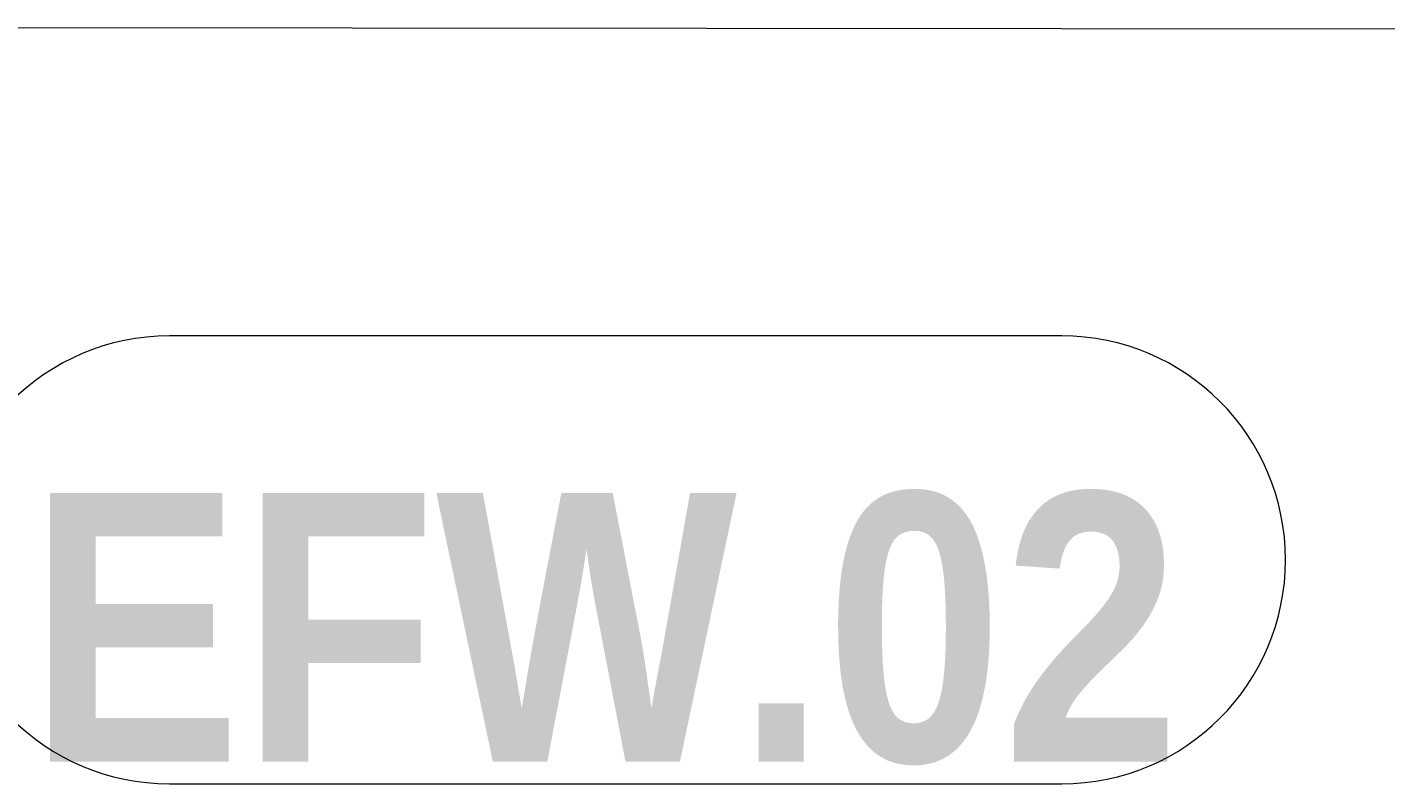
# Model space of a CAD drawing. Header units: millimetres. Extents: x 26124 to 258712, y -8723 to 35400.
# Drawn here: x 248413 to 249628, y 7525 to 8201 of the extents above; entities that cross this region are included whole.
import ezdxf

# ---------------------------------------------------------------- set-up
doc = ezdxf.new("R2010")
doc.units = ezdxf.units.MM
doc.layers.add('A-WALL-IDEN', color=211, linetype='Continuous', lineweight=9)
doc.styles.add('Arial_B', font='arialbd.ttf', dxfattribs={"width": 0.85, "height": 240})

# ---------------------------------------------------------------- blocks, each defined once
blk = doc.blocks.new('CTL_WALL TAG NO MARK - 10-2062273-TKCS_MẶT CẮT 4')
at = {"layer": 'A-WALL-IDEN'}
for p, q in [((80820.064287, 7375), (80022.564287, 7375)), ((80022.564287, 6975), (80820.064287, 6975))]:
    blk.add_line(p, q, dxfattribs=at)
for centre, start, end in [((80022.564287, 7175), 90, 270), ((80820.064287, 7175), 270, 90)]:
    blk.add_arc(centre, 200, start, end, dxfattribs=at)

msp = doc.modelspace()

# ---------------------------------------------------------------- linework, layer by layer
at = {"layer": 'A-WALL-IDEN'}
msp.add_line((248044, 8201.1), (249768.4, 8199.5), dxfattribs=at)

# ---------------------------------------------------------------- block references
msp.add_blockref('CTL_WALL TAG NO MARK - 10-2062273-TKCS_MẶT CẮT 4', (168517.9, 550.4), dxfattribs=at)

# ---------------------------------------------------------------- texts
at = {"layer": 'A-WALL-IDEN', "insert": (248929.2, 7663.5), "char_height": 240, "width": 1062.16, "attachment_point": 5, "line_spacing_factor": 0.936439, "style": 'Arial_B'}
msp.add_mtext('\\pt6.7992,13.6008,20.4,27.1992,34.0008,40.8,47.5992,54.4008,61.2,67.9992,74.8008,81.6,88.3992,95.2008,102,108.7992,115.6008,122.4,129.1992,136.0008,142.8,149.5992,156.4008,163.2,169.9992,176.8008,183.6,190.3992,197.2008,204,210.7992,217.6008;EFW.02', dxfattribs=at)

doc.saveas('drawing.dxf')
